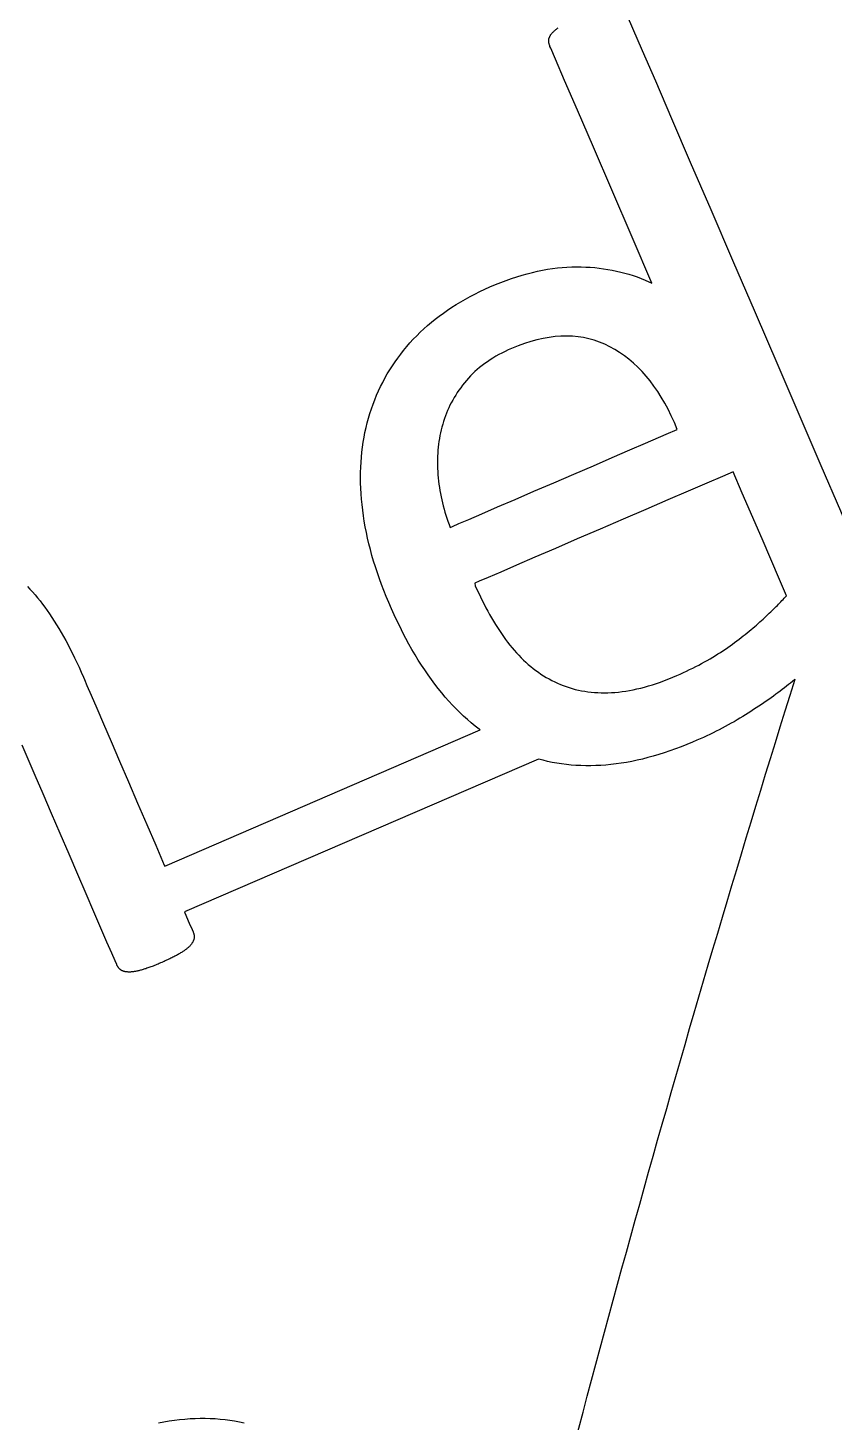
# Model space of a CAD drawing. Header units: millimetres. Extents: x 47 to 159, y 49 to 299.
# Drawn here: x 133.31 to 142.36, y 220.94 to 236.58 of the extents above; entities that cross this region are included whole.
import ezdxf

# ---------------------------------------------------------------- set-up
doc = ezdxf.new("R2010")
doc.units = ezdxf.units.MM

# ---------------------------------------------------------------- blocks, each defined once
blk = doc.blocks.new('angel 01')
for points in [[(10.644, 181.513), (10.673, 181.483), (10.702, 181.451), (10.731, 181.419), (10.759, 181.386), (10.786, 181.351), (10.813, 181.316), (10.84, 181.28), (10.867, 181.243), (10.893, 181.205), (10.92, 181.166), (10.946, 181.125), (10.972, 181.084), (10.998, 181.041), (11.023, 180.997), (11.049, 180.952), (11.074, 180.906), (11.1, 180.859), (11.125, 180.811), (11.15, 180.761), (11.174, 180.711), (11.199, 180.659), (11.224, 180.606), (11.248, 180.552), (11.272, 180.497), (11.284, 180.469), (11.312, 180.403), (11.359, 180.295), (11.422, 180.149), (11.498, 179.973), (11.584, 179.773), (11.679, 179.553), (11.779, 179.321), (11.881, 179.083), (11.984, 178.844), (12.085, 178.61), (12.18, 178.388), (12.185, 178.377), (15.725, 179.903), (15.713, 179.911), (15.669, 179.946), (15.626, 179.982), (15.582, 180.019), (15.54, 180.058), (15.498, 180.098), (15.456, 180.139), (15.415, 180.182), (15.374, 180.227), (15.334, 180.272), (15.294, 180.319), (15.255, 180.368), (15.216, 180.418), (15.178, 180.469), (15.141, 180.522), (15.103, 180.576), (15.067, 180.631), (15.031, 180.688), (14.995, 180.747), (14.96, 180.806), (14.926, 180.867), (14.892, 180.93), (14.859, 180.993), (14.826, 181.059), (14.793, 181.125), (14.761, 181.193), (14.73, 181.263), (14.7, 181.333), (14.672, 181.4), (14.645, 181.467), (14.619, 181.534), (14.595, 181.6), (14.572, 181.666), (14.551, 181.732), (14.53, 181.797), (14.511, 181.862), (14.494, 181.926), (14.477, 181.991), (14.462, 182.055), (14.449, 182.118), (14.436, 182.181), (14.425, 182.244), (14.415, 182.307), (14.407, 182.369), (14.4, 182.431), (14.394, 182.492), (14.39, 182.553), (14.386, 182.614), (14.384, 182.673), (14.383, 182.733), (14.384, 182.792), (14.386, 182.85), (14.389, 182.907), (14.393, 182.965), (14.399, 183.021), (14.405, 183.077), (14.413, 183.133), (14.423, 183.188), (14.433, 183.242), (14.445, 183.296), (14.458, 183.35), (14.473, 183.402), (14.488, 183.455), (14.505, 183.506), (14.523, 183.557), (14.543, 183.608), (14.563, 183.658), (14.585, 183.707), (14.608, 183.755), (14.632, 183.803), (14.657, 183.85), (14.683, 183.897), (14.711, 183.942), (14.74, 183.988), (14.77, 184.032), (14.801, 184.076), (14.834, 184.119), (14.867, 184.162), (14.902, 184.204), (14.938, 184.245), (14.975, 184.286), (15.014, 184.326), (15.053, 184.365), (15.094, 184.403), (15.135, 184.44), (15.178, 184.477), (15.222, 184.513), (15.267, 184.547), (15.313, 184.581), (15.36, 184.614), (15.409, 184.646), (15.458, 184.678), (15.509, 184.708), (15.56, 184.738), (15.613, 184.766), (15.667, 184.794), (15.722, 184.821), (15.778, 184.847), (15.835, 184.873), (15.897, 184.899), (15.958, 184.923), (16.018, 184.945), (16.078, 184.967), (16.137, 184.986), (16.196, 185.004), (16.254, 185.021), (16.312, 185.036), (16.369, 185.049), (16.425, 185.061), (16.481, 185.071), (16.537, 185.08), (16.592, 185.087), (16.646, 185.092), (16.7, 185.096), (16.753, 185.099), (16.806, 185.1), (16.858, 185.099), (16.91, 185.097), (16.961, 185.094), (17.011, 185.09), (17.061, 185.084), (17.111, 185.078), (17.159, 185.07), (17.208, 185.061), (17.256, 185.051), (17.303, 185.04), (17.35, 185.028), (17.396, 185.015), (17.442, 185), (17.487, 184.985), (17.532, 184.968), (17.576, 184.95), (17.619, 184.931), (17.654, 184.914), (17.431, 185.433), (17.202, 185.963), (16.996, 186.443), (16.817, 186.857), (16.674, 187.19), (16.572, 187.428), (16.517, 187.553), (16.509, 187.572), (16.507, 187.577), (16.506, 187.582), (16.504, 187.586), (16.503, 187.591), (16.501, 187.596), (16.5, 187.6), (16.499, 187.605), (16.498, 187.609), (16.497, 187.614), (16.497, 187.618), (16.496, 187.623), (16.496, 187.628), (16.496, 187.632), (16.496, 187.636), (16.496, 187.641), (16.496, 187.645), (16.497, 187.65), (16.498, 187.654), (16.498, 187.659), (16.499, 187.663), (16.501, 187.668), (16.502, 187.672), (16.504, 187.677), (16.506, 187.681), (16.508, 187.686), (16.511, 187.69), (16.514, 187.695), (16.516, 187.7), (16.52, 187.704), (16.523, 187.709), (16.527, 187.714), (16.531, 187.718), (16.535, 187.723), (16.539, 187.728), (16.544, 187.733), (16.548, 187.738), (16.553, 187.742), (16.559, 187.747), (16.564, 187.752), (16.57, 187.757), (16.576, 187.762), (16.582, 187.767), (16.589, 187.772), (16.595, 187.777), (16.602, 187.782)], [(12.114, 172.129), (12.174, 172.141), (12.234, 172.151), (12.294, 172.16), (12.353, 172.167), (12.411, 172.173), (12.469, 172.177), (12.527, 172.18), (12.584, 172.181), (12.64, 172.181), (12.697, 172.18), (12.752, 172.177), (12.807, 172.172), (12.862, 172.167), (12.916, 172.159), (12.97, 172.151), (13.023, 172.141), (13.076, 172.129)]]:
    blk.add_lwpolyline(points)
for points in [[(17.377, 187.914), (17.437, 187.775), (17.544, 187.527), (17.692, 187.184), (17.874, 186.762), (18.083, 186.275), (18.314, 185.741), (18.558, 185.173), (18.811, 184.586), (19.065, 183.997), (19.314, 183.42), (19.55, 182.87), (19.769, 182.363), (19.824, 182.236, -0.016249), (24.054, 193.962, 0.057952)], [(16.049, 169.003, -0.015524), (19.261, 180.472), (19.253, 180.465), (19.231, 180.448), (19.21, 180.43), (19.187, 180.412), (19.164, 180.394), (19.141, 180.376), (19.117, 180.358), (19.093, 180.34), (19.068, 180.321), (19.043, 180.303), (19.017, 180.284), (18.991, 180.265), (18.965, 180.246), (18.937, 180.228), (18.91, 180.208), (18.882, 180.189), (18.853, 180.17), (18.824, 180.151), (18.795, 180.131), (18.765, 180.112), (18.734, 180.092), (18.703, 180.072), (18.672, 180.053), (18.641, 180.034), (18.609, 180.015), (18.576, 179.996), (18.544, 179.978), (18.51, 179.959), (18.477, 179.941), (18.443, 179.923), (18.409, 179.905), (18.374, 179.888), (18.339, 179.871), (18.304, 179.853), (18.268, 179.836), (18.232, 179.82), (18.195, 179.803), (18.158, 179.787), (18.108, 179.765), (18.044, 179.739), (17.98, 179.714), (17.917, 179.69), (17.854, 179.668), (17.791, 179.647), (17.73, 179.627), (17.668, 179.609), (17.607, 179.593), (17.546, 179.577), (17.486, 179.563), (17.427, 179.551), (17.368, 179.54), (17.309, 179.53), (17.251, 179.522), (17.193, 179.515), (17.136, 179.51), (17.079, 179.506), (17.022, 179.503), (16.966, 179.502), (16.911, 179.502), (16.856, 179.503), (16.801, 179.506), (16.747, 179.51), (16.693, 179.515), (16.64, 179.522), (16.587, 179.53), (16.535, 179.54), (16.483, 179.551), (16.431, 179.563), (16.382, 179.576), (12.407, 177.863), (12.411, 177.852), (12.461, 177.737), (12.493, 177.663), (12.504, 177.637), (12.506, 177.633), (12.508, 177.628), (12.509, 177.624), (12.511, 177.619), (12.512, 177.614), (12.513, 177.61), (12.514, 177.605), (12.515, 177.601), (12.515, 177.596), (12.516, 177.592), (12.516, 177.588), (12.516, 177.583), (12.516, 177.579), (12.516, 177.575), (12.515, 177.57), (12.515, 177.566), (12.514, 177.562), (12.513, 177.558), (12.512, 177.553), (12.511, 177.549), (12.51, 177.545), (12.508, 177.541), (12.506, 177.536), (12.504, 177.532), (12.502, 177.528), (12.5, 177.523), (12.497, 177.519), (12.494, 177.514), (12.491, 177.51), (12.488, 177.506), (12.485, 177.501), (12.481, 177.497), (12.478, 177.492), (12.474, 177.488), (12.47, 177.483), (12.466, 177.478), (12.461, 177.474), (12.457, 177.469), (12.452, 177.464), (12.446, 177.46), (12.441, 177.455), (12.435, 177.45), (12.429, 177.445), (12.423, 177.441), (12.416, 177.436), (12.41, 177.431), (12.403, 177.426), (12.395, 177.421), (12.388, 177.416), (12.38, 177.411), (12.372, 177.406), (12.364, 177.401), (12.355, 177.395), (12.346, 177.39), (12.337, 177.385), (12.328, 177.38), (12.318, 177.374), (12.308, 177.369), (12.298, 177.364), (12.287, 177.358), (12.276, 177.353), (12.265, 177.347), (12.254, 177.342), (12.242, 177.336), (12.23, 177.33), (12.218, 177.324), (12.205, 177.319), (12.192, 177.313), (12.179, 177.307), (12.166, 177.301), (12.152, 177.295), (12.138, 177.289), (12.124, 177.283), (12.11, 177.277), (12.096, 177.271), (12.082, 177.266), (12.069, 177.261), (12.056, 177.255), (12.044, 177.251), (12.031, 177.246), (12.019, 177.241), (12.007, 177.237), (11.996, 177.233), (11.984, 177.229), (11.973, 177.225), (11.963, 177.222), (11.952, 177.218), (11.942, 177.215), (11.932, 177.212), (11.922, 177.209), (11.912, 177.207), (11.903, 177.204), (11.894, 177.202), (11.885, 177.2), (11.876, 177.198), (11.868, 177.196), (11.859, 177.194), (11.851, 177.193), (11.843, 177.192), (11.836, 177.191), (11.828, 177.19), (11.821, 177.189), (11.814, 177.188), (11.807, 177.188), (11.8, 177.187), (11.793, 177.187), (11.787, 177.187), (11.781, 177.187), (11.775, 177.187), (11.769, 177.188), (11.763, 177.188), (11.758, 177.189), (11.752, 177.19), (11.747, 177.19), (11.742, 177.191), (11.737, 177.192), (11.732, 177.194), (11.727, 177.195), (11.722, 177.196), (11.718, 177.198), (11.714, 177.2), (11.709, 177.201), (11.705, 177.203), (11.702, 177.205), (11.698, 177.208), (11.694, 177.21), (11.691, 177.212), (11.687, 177.215), (11.684, 177.218), (11.68, 177.22), (11.677, 177.223), (11.674, 177.227), (11.671, 177.23), (11.668, 177.233), (11.666, 177.237), (11.663, 177.241), (11.66, 177.244), (11.658, 177.248), (11.655, 177.252), (11.653, 177.257), (11.651, 177.261), (11.649, 177.265), (11.646, 177.272), (11.628, 177.314), (11.591, 177.4), (11.537, 177.524), (11.47, 177.68), (11.391, 177.863), (11.304, 178.066), (11.21, 178.283), (11.113, 178.51), (11.013, 178.74), (10.916, 178.967), (10.821, 179.186), (10.733, 179.391), (10.654, 179.576), (10.585, 179.734)]]:
    blk.add_lwpolyline(points, format="xyb")
for points in [[(17.938, 183.274), (17.905, 183.352), (17.87, 183.428), (17.834, 183.501), (17.797, 183.57), (17.758, 183.637), (17.718, 183.701), (17.676, 183.761), (17.633, 183.819), (17.588, 183.874), (17.543, 183.925), (17.495, 183.974), (17.446, 184.02), (17.396, 184.063), (17.345, 184.102), (17.291, 184.139), (17.237, 184.173), (17.181, 184.203), (17.124, 184.231), (17.066, 184.254), (17.007, 184.275), (16.947, 184.291), (16.886, 184.305), (16.824, 184.314), (16.761, 184.32), (16.697, 184.322), (16.632, 184.321), (16.566, 184.317), (16.499, 184.308), (16.432, 184.296), (16.363, 184.281), (16.293, 184.262), (16.222, 184.239), (16.151, 184.213), (16.078, 184.183), (16.041, 184.167), (16.005, 184.15), (15.97, 184.132), (15.935, 184.114), (15.902, 184.095), (15.869, 184.076), (15.838, 184.056), (15.807, 184.035), (15.777, 184.014), (15.748, 183.992), (15.72, 183.97), (15.693, 183.947), (15.667, 183.923), (15.641, 183.899), (15.617, 183.875), (15.593, 183.849), (15.571, 183.823), (15.549, 183.797), (15.528, 183.77), (15.508, 183.743), (15.488, 183.716), (15.469, 183.688), (15.451, 183.661), (15.434, 183.632), (15.418, 183.604), (15.402, 183.575), (15.387, 183.546), (15.373, 183.516), (15.36, 183.487), (15.347, 183.457), (15.336, 183.426), (15.325, 183.396), (15.314, 183.365), (15.305, 183.333), (15.296, 183.302), (15.288, 183.27), (15.281, 183.238), (15.274, 183.206), (15.269, 183.173), (15.263, 183.141), (15.259, 183.108), (15.255, 183.075), (15.252, 183.041), (15.249, 183.008), (15.248, 182.974), (15.247, 182.94), (15.246, 182.906), (15.247, 182.871), (15.248, 182.836), (15.25, 182.801), (15.252, 182.766), (15.255, 182.731), (15.259, 182.696), (15.263, 182.66), (15.268, 182.625), (15.274, 182.59), (15.28, 182.555), (15.287, 182.52), (15.294, 182.486), (15.303, 182.451), (15.311, 182.416), (15.32, 182.382), (15.33, 182.347), (15.341, 182.313), (15.352, 182.278), (15.364, 182.244), (15.376, 182.21), (15.389, 182.176), (15.414, 182.187), (15.486, 182.218), (15.599, 182.266), (15.746, 182.329), (15.921, 182.405), (16.117, 182.489), (16.329, 182.581), (16.551, 182.676), (16.776, 182.773), (16.997, 182.868), (17.209, 182.96), (17.406, 183.045), (17.581, 183.12), (17.728, 183.183), (17.84, 183.232), (17.912, 183.263)], [(18.565, 182.799), (18.444, 182.747), (18.268, 182.671), (18.061, 182.582), (17.832, 182.484), (17.586, 182.378), (17.331, 182.268), (17.072, 182.156), (16.816, 182.046), (16.57, 181.94), (16.34, 181.841), (16.134, 181.752), (15.956, 181.675), (15.814, 181.614), (15.715, 181.571), (15.664, 181.55), (15.671, 181.522), (15.69, 181.479), (15.709, 181.437), (15.729, 181.395), (15.749, 181.355), (15.769, 181.314), (15.79, 181.275), (15.81, 181.236), (15.832, 181.198), (15.853, 181.161), (15.875, 181.124), (15.897, 181.088), (15.919, 181.053), (15.941, 181.018), (15.964, 180.985), (15.987, 180.951), (16.011, 180.919), (16.034, 180.887), (16.058, 180.856), (16.083, 180.826), (16.107, 180.797), (16.133, 180.769), (16.158, 180.741), (16.184, 180.714), (16.211, 180.688), (16.238, 180.663), (16.265, 180.639), (16.293, 180.616), (16.321, 180.593), (16.35, 180.571), (16.379, 180.55), (16.408, 180.53), (16.438, 180.511), (16.468, 180.493), (16.499, 180.475), (16.53, 180.459), (16.562, 180.443), (16.593, 180.428), (16.626, 180.414), (16.658, 180.401), (16.692, 180.389), (16.725, 180.378), (16.759, 180.368), (16.793, 180.359), (16.828, 180.351), (16.863, 180.344), (16.899, 180.337), (16.935, 180.332), (16.971, 180.328), (17.008, 180.324), (17.045, 180.322), (17.083, 180.32), (17.121, 180.32), (17.16, 180.32), (17.198, 180.322), (17.238, 180.324), (17.278, 180.328), (17.318, 180.333), (17.359, 180.339), (17.401, 180.346), (17.442, 180.354), (17.485, 180.363), (17.528, 180.373), (17.571, 180.385), (17.615, 180.397), (17.659, 180.411), (17.704, 180.426), (17.75, 180.441), (17.796, 180.458), (17.842, 180.477), (17.889, 180.496), (17.933, 180.514), (17.97, 180.531), (18.006, 180.547), (18.042, 180.564), (18.077, 180.58), (18.111, 180.597), (18.145, 180.614), (18.179, 180.631), (18.211, 180.649), (18.243, 180.666), (18.275, 180.684), (18.306, 180.701), (18.336, 180.719), (18.366, 180.737), (18.395, 180.756), (18.423, 180.774), (18.451, 180.792), (18.478, 180.811), (18.505, 180.829), (18.531, 180.848), (18.557, 180.867), (18.582, 180.885), (18.607, 180.903), (18.631, 180.922), (18.655, 180.94), (18.678, 180.958), (18.701, 180.976), (18.723, 180.993), (18.745, 181.011), (18.766, 181.029), (18.787, 181.046), (18.808, 181.063), (18.827, 181.08), (18.847, 181.098), (18.866, 181.115), (18.884, 181.131), (18.902, 181.148), (18.92, 181.165), (18.937, 181.181), (18.954, 181.197), (18.971, 181.212), (18.987, 181.228), (19.002, 181.243), (19.017, 181.258), (19.032, 181.272), (19.047, 181.287), (19.061, 181.301), (19.075, 181.315), (19.088, 181.328), (19.101, 181.341), (19.113, 181.354), (19.126, 181.367), (19.137, 181.38), (19.149, 181.392), (19.16, 181.404), (19.165, 181.409), (19.086, 181.592), (18.889, 182.048), (18.668, 182.561)]]:
    blk.add_lwpolyline(points, close=True)

msp = doc.modelspace()

# ---------------------------------------------------------------- block references
msp.add_blockref('angel 01', (122.661, 48.801))

doc.saveas('drawing.dxf')
